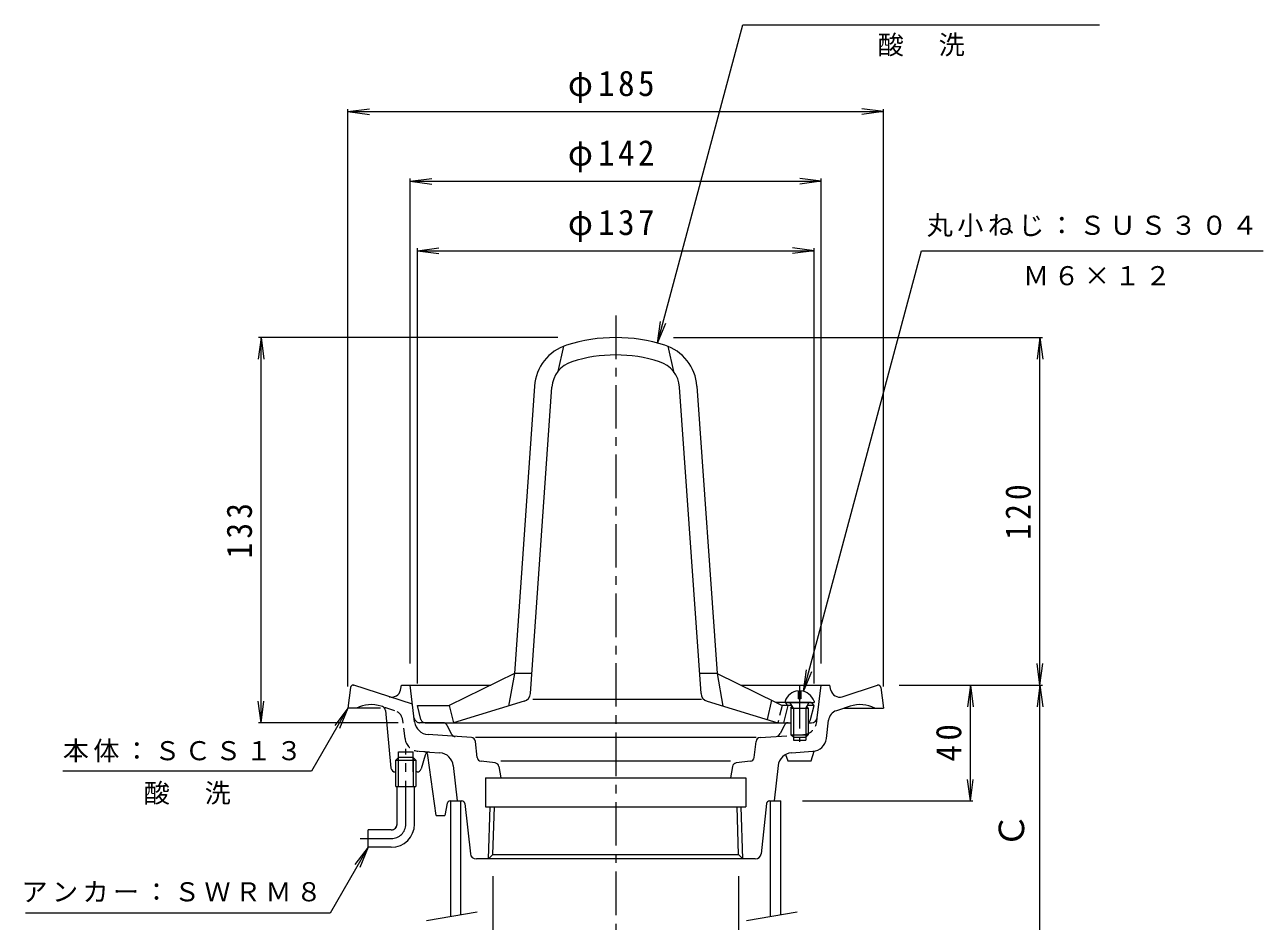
# Model space of a CAD drawing. Units: millimetres, scale not verified. Extents: x -252 to 223, y -346 to 396.
# Drawn here: x -247.6 to 180.2, y -98.6 to 210.9 of the extents above; entities that cross this region are included whole.
import ezdxf
from ezdxf.enums import TextEntityAlignment as Align

# ---------------------------------------------------------------- set-up
doc = ezdxf.new("R2010")
doc.units = ezdxf.units.MM
doc.header["$LTSCALE"] = 3
for name, pattern in [('CHAIN1', [8, 5, -1, 1, -1]), ('DASHED1', [1.8, 1.2, -0.6]), ('DOUBLE_CHAIN2', [12.8, 9, -1, 0.6, -0.6, 0.6, -1])]:
    doc.linetypes.add(name, pattern=pattern)
for name, color, linetype, lineweight in [('0-0_通り芯', 3, 'Continuous', 9), ('0-2_仕上', 6, 'Continuous', 9), ('0-3_建具', 4, 'Continuous', 9), ('0-4_その他', 7, 'Continuous', 9), ('0-5_寸法', 7, 'Continuous', 9)]:
    doc.layers.add(name, color=color, linetype=linetype, lineweight=lineweight)
doc.styles.add('ＭＳ ゴシック', font='')
doc.styles.get('ＭＳ ゴシック').set_extended_font_data('MS Gothic')

msp = doc.modelspace()

# ---------------------------------------------------------------- linework, layer by layer
at = {"layer": '0-0_通り芯', "linetype": 'CHAIN1'}
msp.add_line((-43.5, 110.465), (-43.5, -121.547), dxfattribs=at)
at = {"layer": '0-0_通り芯'}
for p, q in [((-135.109, -17.997), (-136, -25.121)), ((-134.117, -17.121), (-134, -17.121)), ((-113.69, -23.72), (-134, -17.121)), ((-117.842, -18.845), (-117.5, -17.121)), ((-117.5, -17.121), (-86.682, -17.121)), ((-112.941, -29.817), (-114.5, -17.121)), ((-0.318, -17.121), (30.5, -17.121)), ((26.12, -28.364), (27.5, -17.121)), ((30.842, -18.845), (30.5, -17.121)), ((34.712, -21.113), (46.964, -17.133)), ((48.11, -17.997), (49, -25.121)), ((-124.705, -25.121), (-136, -25.121)), ((-124.064, -24.555), (-124.51, -24.41)), ((37.51, -24.41), (32.773, -25.949)), ((35.323, -25.121), (49, -25.121)), ((-123.034, -25.839), (-121.13, -45.763)), ((29.261, -35.599), (30.039, -29.266)), ((-93.352, -35.242), (-108.327, -34.195)), ((14.671, -31.174), (13.305, -33.787)), ((16.11, -30.121), (17, -30.121)), ((23, -30.121), (24.134, -30.121)), ((4.966, -35.242), (-91.966, -35.242)), ((-91.352, -42.096), (-91.966, -36.573)), ((4.353, -42.096), (4.966, -36.573)), ((6.352, -35.242), (11.979, -34.849)), ((17.87, -35.121), (17.87, -36.121)), ((17.87, -36.121), (22.13, -36.121)), ((22.13, -35.121), (22.13, -36.121)), ((-118.55, -42.121), (-119.45, -43.021)), ((-118.55, -40.121), (-113.45, -40.121)), ((-118.55, -47.121), (-118.55, -40.121)), ((-113.45, -42.121), (-118.55, -42.121)), ((-113.45, -47.121), (-113.45, -40.121)), ((-113.45, -42.121), (-112.55, -43.021)), ((-109.344, -41.312), (-110.68, -46.051)), ((-105.5, -62.121), (-108.335, -41.406)), ((-107.803, -40.246), (-104.21, -40.498)), ((15.167, -41.095), (16, -43.303)), ((17.21, -40.498), (24.647, -39.978)), ((-119.45, -43.021), (-112.55, -43.021)), ((-119.45, -47.121), (-119.45, -43.021)), ((-112.55, -43.021), (-112.55, -47.121)), ((-99.59, -44.934), (-98.236, -57.121)), ((-85.132, -43.999), (-90.021, -43.422)), ((-83.813, -45.244), (-83.167, -49.121)), ((-3.833, -43.422), (-83.167, -43.422)), ((-3.187, -45.244), (-3.833, -49.121)), ((3.021, -43.422), (-1.868, -43.999)), ((12.59, -44.934), (11.236, -57.121)), ((-119.45, -47.121), (-119.694, -47.121)), ((-112.117, -47.121), (-112.55, -47.121)), ((-88.5, -49.121), (1.5, -49.121)), ((1.5, -49.121), (1.5, -59.121)), ((-101.661, -57.925), (-102.5, -62.121)), ((-100.68, -57.121), (-96.616, -57.121)), ((-95.622, -58.01), (-93.698, -75.342)), ((-87.443, -77.121), (-86.88, -59.121)), ((-85.917, -75.642), (-85.4, -59.121)), ((-1.083, -75.642), (-1.6, -59.121)), ((0.443, -77.121), (-0.12, -59.121)), ((8.622, -58.01), (6.698, -75.342)), ((9.616, -57.121), (11.236, -57.121)), ((-105.5, -62.121), (-102.5, -62.121)), ((-87.443, -77.121), (-85.917, -75.642)), ((-85.917, -75.642), (-1.083, -75.642)), ((0.443, -77.121), (-1.083, -75.642)), ((4.71, -77.121), (-91.633, -77.121))]:
    msp.add_line(p, q, dxfattribs=at)
at = {"layer": '0-0_通り芯', "linetype": 'DASHED1'}
for p, q in [((-119.773, -25.949), (-124.51, -24.41)), ((-116.261, -35.599), (-117.039, -29.266)), ((25.941, -29.817), (26.119, -28.364)), ((11.978, -34.837), (21.326, -34.183)), ((-107.803, -40.247), (-111.647, -39.978))]:
    msp.add_line(p, q, dxfattribs=at)
at = {"layer": '0-0_通り芯', "linetype": 'DOUBLE_CHAIN2'}
for p, q in [((-103.11, -30.121), (-111.134, -30.121)), ((-101.676, -31.182), (-100.196, -34.063))]:
    msp.add_line(p, q, dxfattribs=at)
at = {"layer": '0-0_通り芯', "color": 4}
for p, q in [((-118.55, -42.121), (-119.45, -43.021)), ((-113.45, -42.121), (-118.55, -42.121)), ((-118.55, -52.121), (-118.55, -42.121)), ((-113.45, -42.121), (-112.55, -43.021)), ((-113.45, -42.121), (-113.45, -52.121)), ((-119.45, -43.021), (-112.55, -43.021)), ((-119.45, -52.121), (-119.45, -43.021)), ((-112.55, -43.021), (-112.55, -52.121)), ((-119.45, -52.121), (-112.55, -52.121)), ((-119, -65.121), (-119, -52.121)), ((-113, -65.121), (-113, -52.121)), ((-121, -67.121), (-129, -67.121)), ((-129, -73.121), (-129, -67.121)), ((-121, -73.121), (-129, -73.121))]:
    msp.add_line(p, q, dxfattribs=at)
at = {"layer": '0-0_通り芯', "color": 4, "linetype": 'CHAIN1'}
for p, q in [((-116, -65.121), (-116, -39.088)), ((-131.78, -70.121), (-121, -70.121))]:
    msp.add_line(p, q, dxfattribs=at)
at = {"layer": '0-0_通り芯'}
for points in [[(16, -43.303), (24, -43.303), (25, -39.94)], [(-88.5, -49.121), (-88.5, -59.121), (1.5, -59.121)]]:
    msp.add_lwpolyline(points, dxfattribs=at)
for centre, radius, start, end in [((-134.117, -18.121), 1, 90, 172.87463), ((-120.785, -18.26), 3, 251.99986, 348.76921), ((33.785, -18.26), 3, 191.23079, 288.00014), ((47.117, -18.121), 1, 7.12537, 98.84326), ((-127.909, -34.872), 11, 72.00005, 117.56882), ((-124.528, -25.982), 1.5, 5.46074, 71.99918), ((40.909, -34.872), 11, 62.43118, 107.99995), ((-107.978, -29.207), 5, 186.99902, 266.00024), ((24.134, -28.121), 2, 270, 352.99992), ((34.009, -29.753), 4, 107.99991, 173.00011), ((11.873, -33.34), 1.5, 274.00117, 342.67337), ((16.11, -31.621), 1.5, 90, 163.00925), ((-93.457, -36.739), 1.5, 6.33694, 86.00133), ((6.457, -36.739), 1.5, 93.99867, 173.66306), ((24.298, -34.99), 5, 273.99976, 352.99933), ((-107.907, -41.742), 1.5, 86.00067, 163.32822), ((-109.821, -41.609), 1.5, 7.79185, 46.27126), ((-104.559, -45.486), 5, 6.33632, 85.9996), ((-89.862, -41.93), 1.5, 186.33687, 263.88426), ((2.862, -41.93), 1.5, 276.11574, 353.66313), ((17.559, -45.486), 5, 94.0004, 173.66368), ((-119.636, -45.621), 1.5, 185.46068, 270), ((-112.117, -45.621), 1.5, 270, 343.32822), ((-85.292, -45.491), 1.5, 9.46144, 83.88426), ((-1.708, -45.491), 1.5, 96.11574, 170.53856), ((-100.68, -58.121), 1, 90, 168.69006), ((-96.616, -58.121), 1, 6.33488, 90), ((9.616, -58.121), 1, 90, 173.66321), ((-91.71, -75.121), 2, 186.33636, 270), ((4.71, -75.121), 2, 270, 353.66364)]:
    msp.add_arc(centre, radius, start, end, dxfattribs=at)
at = {"layer": '0-0_通り芯', "linetype": 'DASHED1'}
for centre, radius, start, end in [((-121.009, -29.753), 4, 6.99989, 72.00009), ((20.978, -29.207), 5, 273.99976, 353.00098), ((-111.298, -34.99), 5, 187.00067, 266.00024), ((-109.821, -41.609), 1.5, 46.27126, 85.99873)]:
    msp.add_arc(centre, radius, start, end, dxfattribs=at)
at = {"layer": '0-0_通り芯', "linetype": 'DOUBLE_CHAIN2'}
for centre, radius, start, end in [((-111.134, -28.121), 2, 187.00008, 270), ((-103.11, -31.621), 1.5, 16.99075, 90), ((-98.867, -33.359), 1.5, 207.90082, 265.99974)]:
    msp.add_arc(centre, radius, start, end, dxfattribs=at)
at = {"layer": '0-0_通り芯', "color": 4}
for radius in [2, 8]:
    msp.add_arc((-121, -65.121), radius, 270, 0, dxfattribs=at)
at = {"layer": '0-0_通り芯', "color": 4, "linetype": 'CHAIN1'}
for radius in [2, 5]:
    msp.add_arc((-121, -65.121), radius, 270, 0, dxfattribs=at)
at = {"layer": '0-2_仕上'}
for p, q in [((-61.5, 99.878), (-63.5, 91.136)), ((-25.5, 99.878), (-23.5, 91.136)), ((-72.971, -20.059), (-65.575, 85.703)), ((-14.028, -20.074), (-21.425, 85.703)), ((-15.44, 86.122), (-8.5, -13.121)), ((-8.5, -13.121), (-14.515, -13.121)), ((-8.5, -13.121), (11.955, -23.121)), ((-8.5, -13.121), (-6.5, -24.36)), ((-110.784, -28.985), (-112, -24.121)), ((-112, -24.121), (-101, -24.121)), ((-101, -24.121), (-99.5, -30.121)), ((-75.093, -22.72), (-99.5, -30.121)), ((-13.885, -22.121), (-72.08, -22.121)), ((-11.93, -22.713), (12.5, -30.121)), ((10.336, -22.33), (8.836, -29.01)), ((17.308, -24.121), (16, -24.121)), ((25, -24.121), (22.692, -24.121)), ((-109.329, -30.121), (17, -30.121))]:
    msp.add_line(p, q, dxfattribs=at)
at = {"layer": '0-2_仕上', "color": 4, "linetype": 'CHAIN1'}
msp.add_line((20, -17.076), (20, -36.686), dxfattribs=at)
at = {"layer": '0-2_仕上', "color": 4}
for p, q in [((19.521, -19.142), (19.521, -21.858)), ((20.479, -19.142), (20.479, -21.858)), ((15, -22.621), (15, -23.121)), ((15, -23.121), (25, -23.121)), ((17.87, -25.121), (16.818, -23.248)), ((17, -25.121), (17.441, -24.357)), ((17, -25.121), (23, -25.121)), ((17, -25.121), (17, -34.251)), ((17.87, -25.121), (17.87, -35.121)), ((20.479, -21.858), (19.521, -21.858)), ((22.13, -25.121), (23.182, -23.248)), ((22.13, -25.121), (22.13, -35.121)), ((23, -25.121), (22.559, -24.357)), ((23, -25.121), (23, -34.251)), ((25, -22.621), (25, -23.121)), ((17.87, -35.121), (17, -34.251)), ((17, -34.251), (23, -34.251)), ((17.87, -35.121), (22.13, -35.121)), ((22.13, -35.121), (23, -34.251))]:
    msp.add_line(p, q, dxfattribs=at)
at = {"layer": '0-2_仕上', "linetype": 'DASHED1'}
msp.add_line((11.955, -23.121), (14, -24.121), dxfattribs=at)
at = {"layer": '0-2_仕上'}
for points in [[(-71.56, 86.122), (-78.5, -13.121), (-101, -24.121)], [(-72.485, -13.121), (-78.5, -13.121), (-80.5, -24.36)], [(23.784, -28.985), (25, -24.121), (24, -23.121), (11.955, -23.121)], [(15, -23.121), (16, -24.121), (14.5, -30.121)]]:
    msp.add_lwpolyline(points, dxfattribs=at)
at = {"layer": '0-2_仕上', "linetype": 'DASHED1'}
msp.add_lwpolyline([(16, -24.121), (14, -24.121), (12.5, -30.121)], dxfattribs=at)
at = {"layer": '0-2_仕上'}
for centre, radius, start, end in [((-43.5, 46.879), 56, 72.39328, 107.60672), ((-55.599, 85.005), 16, 107.60672, 175.99989), ((-31.401, 85.005), 16, 4.00011, 72.39328), ((-55.599, 85.005), 10, 107.60672, 175.99989), ((-43.5, 46.879), 50, 72.39328, 107.60672), ((-31.401, 85.005), 10, 4.00011, 72.39328), ((-75.963, -19.85), 3, 286.86736, 355.99998), ((-11.037, -19.85), 3, 184.00002, 253.13264), ((-109.329, -28.621), 1.5, 194.03624, 270), ((22.329, -28.621), 1.5, 296.58299, 345.96376)]:
    msp.add_arc(centre, radius, start, end, dxfattribs=at)
at = {"layer": '0-2_仕上', "color": 4}
for centre, radius, start, end in [((20, -24.442), 5.321, 95.16376, 159.98405), ((20, -24.442), 5.321, 20.01595, 84.83395), ((16.6, -23.371), 0.25, 29.32918, 90), ((23.4, -23.371), 0.25, 90, 150.67082)]:
    msp.add_arc(centre, radius, start, end, dxfattribs=at)
at = {"layer": '0-3_建具'}
for p, q in [((-100.5, -97.093), (-100.5, -57.121)), ((-97, -96.476), (-97, -57.121)), ((10, -97.093), (10, -57.121)), ((11.236, -57.121), (13.5, -57.121)), ((13.5, -96.476), (13.5, -57.121))]:
    msp.add_line(p, q, dxfattribs=at)
at = {"layer": '0-3_建具', "color": 7}
for p, q in [((-91.327, -95.475), (-108.824, -98.561)), ((19.173, -95.475), (1.676, -98.561))]:
    msp.add_line(p, q, dxfattribs=at)
at = {"layer": '0-4_その他'}
for p, q in [((-136, 180.879), (-128.564, 181.858)), ((-136, -17.621), (-136, 181.779)), ((-136, 180.879), (49, 180.879)), ((-136, 180.879), (-128.564, 179.9)), ((49, 180.879), (41.564, 181.858)), ((49, 180.879), (41.564, 179.9)), ((49, -17.621), (49, 181.779)), ((-114.5, 156.879), (-107.064, 157.858)), ((-114.5, -9.621), (-114.5, 157.779)), ((-114.5, 156.879), (27.5, 156.879)), ((-114.5, 156.879), (-107.064, 155.9)), ((27.5, 156.879), (20.064, 157.858)), ((27.5, 156.879), (20.064, 155.9)), ((27.5, -9.621), (27.5, 157.779)), ((-112, 132.879), (-104.564, 133.858)), ((-112, -16.621), (-112, 133.779)), ((-112, 132.879), (25, 132.879)), ((-112, 132.879), (-104.564, 131.9)), ((25, 132.879), (17.564, 133.858)), ((25, 132.879), (17.564, 131.9)), ((25, -16.621), (25, 133.779)), ((-166, 102.879), (-166.979, 95.443)), ((-63.5, 102.879), (-166.9, 102.879)), ((-166, -30.121), (-166, 102.879)), ((-166, 102.879), (-165.021, 95.443)), ((-23.5, 102.879), (103.9, 102.879)), ((103, 102.879), (102.021, 95.443)), ((103, -17.133), (103, 102.879)), ((103, 102.879), (103.979, 95.443)), ((103, -17.133), (102.021, -9.697)), ((103, -17.133), (103.979, -9.697)), ((54.464, -17.133), (79.9, -17.133)), ((54.464, -17.133), (103.9, -17.133)), ((79, -17.133), (78.021, -24.568)), ((79, -57.121), (79, -17.133)), ((79, -17.133), (79.979, -24.568)), ((103, -17.133), (102.021, -24.568)), ((103, -117.121), (103, -17.133)), ((103, -17.133), (103.979, -24.568)), ((-166, -30.121), (-166.979, -22.685)), ((-166, -30.121), (-165.021, -22.685)), ((-118.634, -30.121), (-166.9, -30.121)), ((79, -57.121), (78.021, -49.685)), ((79, -57.121), (79.979, -49.685)), ((21, -57.121), (79.9, -57.121)), ((-85.917, -83.142), (-85.917, -148.021)), ((-1.083, -83.142), (-1.083, -148.021))]:
    msp.add_line(p, q, dxfattribs=at)
at = {"layer": '0-5_寸法'}
for p, q in [((-29.006, 100.971), (0.444, 210.879)), ((0.444, 210.879), (123.556, 210.879)), ((21.377, -19.302), (62.154, 132.879)), ((62.154, 132.879), (180.16, 132.879)), ((-29.006, 100.971), (-28.027, 108.407)), ((-29.006, 100.971), (-26.136, 107.9)), ((21.377, -19.302), (22.356, -11.866)), ((21.377, -19.302), (24.247, -12.373)), ((-136, -25.121), (-148.545, -46.85)), ((-136, -25.121), (-140.566, -31.071)), ((-136, -25.121), (-138.87, -32.05)), ((-148.545, -46.85), (-234.461, -46.85)), ((-129, -73.121), (-142.137, -95.874)), ((-129, -73.121), (-133.566, -79.071)), ((-129, -73.121), (-131.87, -80.05)), ((-142.137, -95.874), (-247.319, -95.874))]:
    msp.add_line(p, q, dxfattribs=at)

# ---------------------------------------------------------------- texts
at = {"layer": '0-4_その他', "color": 2, "style": 'ＭＳ ゴシック'}
msp.add_text('Ｃ', height=8.798, rotation=90, dxfattribs=at).set_placement((100.238, -73.387), align=Align.BOTTOM_LEFT)
at = {"layer": '0-4_その他', "color": 2, "char_height": 8.798, "attachment_point": 7, "style": 'ＭＳ ゴシック'}
for s, insert in [('\\T1.21;\\W0.95;φ185', (-60, 183.879)), ('\\T1.21;\\W0.95;φ142', (-60, 159.879)), ('\\T1.21;\\W0.95;φ137', (-60, 135.879))]:
    msp.add_mtext(s, dxfattribs=dict(at, insert=insert))
at = {"layer": '0-4_その他', "color": 2, "char_height": 8.798, "attachment_point": 7, "rotation": 90, "style": 'ＭＳ ゴシック'}
for s, insert in [('\\T1.27;\\W0.9;120', (100, 33.123)), ('\\T1.27;\\W0.9;133', (-169, 26.629)), ('\\T1.27;\\W0.95;40', (76, -43.502))]:
    msp.add_mtext(s, dxfattribs=dict(at, insert=insert))
at = {"layer": '0-5_寸法', "char_height": 6.598, "attachment_point": 7, "style": 'ＭＳ ゴシック'}
for s, insert in [('\\T1.17;酸\u3000洗', (47, 199.936)), ('\\T1.17;丸小ねじ：ＳＵＳ３０４', (63.956, 137.617)), ('\\T1.17;Ｍ６×１２', (97.192, 120.838)), ('\\T1.17;本体：ＳＣＳ１３', (-234.461, -43.785)), ('\\T1.17;酸\u3000洗', (-206.503, -58.413)), ('\\T1.17;アンカー：ＳＷＲＭ８', (-248.724, -92.117))]:
    msp.add_mtext(s, dxfattribs=dict(at, insert=insert))

doc.saveas('drawing.dxf')
